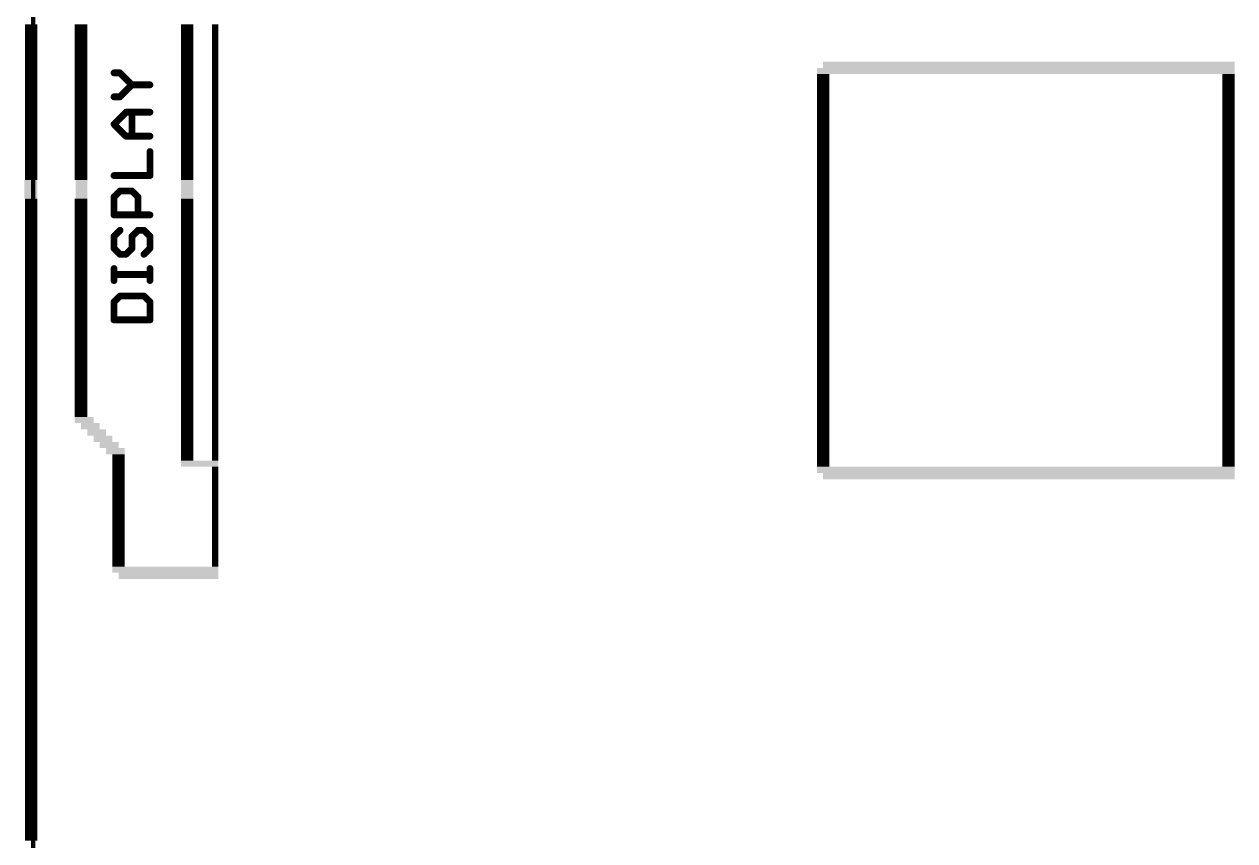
# Model space of a CAD drawing. Extents: x -29 to 79, y -27 to 74.
# Drawn here: x -6.6 to 29.34, y 24.05 to 48.31 of the extents above; entities that cross this region are included whole.
import ezdxf

# ---------------------------------------------------------------- set-up
doc = ezdxf.new("R2010")
doc.units = 0
doc.layers.add('49', color=183, linetype='CONTINUOUS')

# ---------------------------------------------------------------- blocks, each defined once
blk = doc.blocks.new('RECT')
blk.add_solid([(-0.5, -0.5), (0.5, -0.5), (-0.5, 0.5), (0.5, 0.5)])

msp = doc.modelspace()

# ---------------------------------------------------------------- linework, layer by layer
at = {"layer": '49'}
for points, const_width in [([(-6.338, 68.1452), (-6.338, 16.9752)], 0.127), ([(-3.76, 46.8608), (-3.9379, 46.8608)], 0.2032), ([(-3.4041, 46.5049), (-3.76, 46.8608)], 0.2032), ([(-3.76, 46.149), (-3.4041, 46.5049)], 0.2032), ([(-3.4041, 46.5049), (-2.8702, 46.5049)], 0.2032), ([(-3.9379, 46.149), (-3.76, 46.149)], 0.2032), ([(-3.9379, 45.3355), (-3.582, 45.6914)], 0.2032), ([(-3.582, 45.6914), (-2.8702, 45.6914)], 0.2032), ([(-3.4041, 44.9796), (-3.4041, 45.6914)], 0.2032), ([(-3.582, 44.9796), (-3.9379, 45.3355)], 0.2032), ([(-2.8702, 44.9796), (-3.582, 44.9796)], 0.2032), ([(-2.8702, 43.8102), (-2.8702, 44.522)], 0.2032), ([(-3.9379, 43.8102), (-2.8702, 43.8102)], 0.2032), ([(-3.9379, 43.1746), (-3.76, 43.3526)], 0.2032), ([(-3.9379, 42.6408), (-3.9379, 43.1746)], 0.2032), ([(-3.76, 43.3526), (-3.4041, 43.3526)], 0.2032), ([(-3.4041, 43.3526), (-3.2261, 43.1746)], 0.2032), ([(-3.2261, 43.1746), (-3.2261, 42.6408)], 0.2032), ([(-2.8702, 42.6408), (-3.9379, 42.6408)], 0.2032), ([(-3.76, 42.1832), (-3.9379, 42.0053)], 0.2032), ([(-3.9379, 42.0053), (-3.9379, 41.6493)], 0.2032), ([(-3.4041, 42.0053), (-3.2261, 42.1832)], 0.2032), ([(-3.4041, 41.6493), (-3.4041, 42.0053)], 0.2032), ([(-3.2261, 42.1832), (-3.0482, 42.1832)], 0.2032), ([(-3.0482, 42.1832), (-2.8702, 42.0053)], 0.2032), ([(-2.8702, 42.0053), (-2.8702, 41.6493)], 0.2032), ([(-3.9379, 41.6493), (-3.76, 41.4714)], 0.2032), ([(-3.582, 41.4714), (-3.4041, 41.6493)], 0.2032), ([(-2.8702, 41.6493), (-3.0482, 41.4714)], 0.2032), ([(-3.76, 41.4714), (-3.582, 41.4714)], 0.2032), ([(-3.9379, 40.6918), (-3.9379, 41.0477)], 0.2032), ([(-2.8702, 40.6918), (-2.8702, 41.0477)], 0.2032), ([(-2.8702, 40.8697), (-3.9379, 40.8697)], 0.2032), ([(-3.76, 40.2342), (-3.9379, 40.0563)], 0.2032), ([(-3.0482, 40.2342), (-3.76, 40.2342)], 0.2032), ([(-2.8702, 40.0563), (-3.0482, 40.2342)], 0.2032), ([(-3.9379, 40.0563), (-3.9379, 39.5224)], 0.2032), ([(-2.8702, 39.5224), (-2.8702, 40.0563)], 0.2032), ([(-3.9379, 39.5224), (-2.8702, 39.5224)], 0.2032)]:
    msp.add_lwpolyline(points, dxfattribs=dict(at, const_width=const_width))
at = {"layer": '49', "const_width": 0.1016}
for points in [[(-3.9379, 46.9116, 1), (-3.9379, 46.81)], [(-3.724, 46.8967, 1), (-3.7959, 46.8249)], [(-3.76, 46.81, 1), (-3.76, 46.9116)], [(-3.4041, 46.5557, 1), (-3.4041, 46.4541)], [(-3.3681, 46.469, 1), (-3.44, 46.5408)], [(-3.44, 46.469, 1), (-3.3681, 46.5408)], [(-2.8702, 46.4541, 1), (-2.8702, 46.5557)], [(-3.9379, 46.1998, 1), (-3.9379, 46.0982)], [(-3.7959, 46.1849, 1), (-3.724, 46.1131)], [(-3.76, 46.0982, 1), (-3.76, 46.1998)], [(-3.582, 45.7422, 1), (-3.582, 45.6406)], [(-3.5461, 45.6555, 1), (-3.6179, 45.7273)], [(-3.3533, 45.6914, 1), (-3.4549, 45.6914)], [(-2.8702, 45.6406, 1), (-2.8702, 45.7422)], [(-3.902, 45.3714, 1), (-3.9738, 45.2996)], [(-3.9738, 45.3714, 1), (-3.902, 45.2996)], [(-3.582, 45.0304, 1), (-3.582, 44.9288)], [(-3.6179, 44.9437, 1), (-3.5461, 45.0155)], [(-3.4549, 44.9796, 1), (-3.3533, 44.9796)], [(-2.8702, 44.9288, 1), (-2.8702, 45.0304)], [(-2.8194, 44.522, 1), (-2.921, 44.522)], [(-3.9379, 43.861, 1), (-3.9379, 43.7594)], [(-2.921, 43.8102, 1), (-2.8194, 43.8102)], [(-2.8702, 43.7594, 1), (-2.8702, 43.861)], [(-3.8871, 43.1746, 1), (-3.9887, 43.1746)], [(-3.9738, 43.2106, 1), (-3.902, 43.1387)], [(-3.76, 43.4034, 1), (-3.76, 43.3018)], [(-3.724, 43.3167, 1), (-3.7959, 43.3885)], [(-3.3681, 43.3885, 1), (-3.44, 43.3167)], [(-3.4041, 43.3018, 1), (-3.4041, 43.4034)], [(-3.1753, 43.1746, 1), (-3.2769, 43.1746)], [(-3.262, 43.1387, 1), (-3.1902, 43.2106)], [(-3.9379, 42.6916, 1), (-3.9379, 42.59)], [(-3.9887, 42.6408, 1), (-3.8871, 42.6408)], [(-3.2769, 42.6408, 1), (-3.1753, 42.6408)], [(-2.8702, 42.59, 1), (-2.8702, 42.6916)], [(-3.8871, 42.0053, 1), (-3.9887, 42.0053)], [(-3.9738, 42.0412, 1), (-3.902, 41.9693)], [(-3.724, 42.1473, 1), (-3.7959, 42.2191)], [(-3.3533, 42.0053, 1), (-3.4549, 42.0053)], [(-3.44, 42.0412, 1), (-3.3681, 41.9693)], [(-3.2261, 42.234, 1), (-3.2261, 42.1324)], [(-3.1902, 42.1473, 1), (-3.262, 42.2191)], [(-3.0122, 42.2191, 1), (-3.0841, 42.1473)], [(-3.0482, 42.1324, 1), (-3.0482, 42.234)], [(-2.8194, 42.0053, 1), (-2.921, 42.0053)], [(-2.9061, 41.9693, 1), (-2.8343, 42.0412)], [(-3.902, 41.6853, 1), (-3.9738, 41.6134)], [(-3.9887, 41.6493, 1), (-3.8871, 41.6493)], [(-3.4549, 41.6493, 1), (-3.3533, 41.6493)], [(-3.3681, 41.6134, 1), (-3.44, 41.6853)], [(-2.921, 41.6493, 1), (-2.8194, 41.6493)], [(-2.8343, 41.6134, 1), (-2.9061, 41.6853)], [(-3.76, 41.5222, 1), (-3.76, 41.4206)], [(-3.7959, 41.4355, 1), (-3.724, 41.5073)], [(-3.6179, 41.5073, 1), (-3.5461, 41.4355)], [(-3.582, 41.4206, 1), (-3.582, 41.5222)], [(-3.0841, 41.5073, 1), (-3.0122, 41.4355)], [(-3.8871, 41.0477, 1), (-3.9887, 41.0477)], [(-2.8194, 41.0477, 1), (-2.921, 41.0477)], [(-3.9379, 40.9205, 1), (-3.9379, 40.8189)], [(-3.9887, 40.6918, 1), (-3.8871, 40.6918)], [(-2.921, 40.6918, 1), (-2.8194, 40.6918)], [(-2.8702, 40.8189, 1), (-2.8702, 40.9205)], [(-3.76, 40.285, 1), (-3.76, 40.1834)], [(-3.724, 40.1983, 1), (-3.7959, 40.2701)], [(-3.0122, 40.2701, 1), (-3.0841, 40.1983)], [(-3.0482, 40.1834, 1), (-3.0482, 40.285)], [(-3.8871, 40.0563, 1), (-3.9887, 40.0563)], [(-3.9738, 40.0922, 1), (-3.902, 40.0203)], [(-2.8194, 40.0563, 1), (-2.921, 40.0563)], [(-2.9061, 40.0203, 1), (-2.8343, 40.0922)], [(-3.9379, 39.5732, 1), (-3.9379, 39.4716)], [(-3.9887, 39.5224, 1), (-3.8871, 39.5224)], [(-2.921, 39.5224, 1), (-2.8194, 39.5224)], [(-2.8702, 39.4716, 1), (-2.8702, 39.5732)]]:
    msp.add_lwpolyline(points, format="xyb", dxfattribs=at)

# ---------------------------------------------------------------- block references
at = {"layer": '49'}
for p, xscale, yscale in [((-6.397, 48.2133), 0.3708, 0.1854), ((-4.9162, 48.2133), 0.3708, 0.1854), ((-1.7678, 48.2133), 0.3683, 0.1854), ((-0.9347, 48.2133), 0.1854, 0.1854), ((-6.397, 48.028), 0.3708, 0.1852), ((-6.397, 47.8428), 0.3708, 0.1852), ((-4.9162, 48.028), 0.3708, 0.1852), ((-4.9162, 47.8428), 0.3708, 0.1852), ((-1.7678, 48.028), 0.3683, 0.1852), ((-1.7678, 47.8428), 0.3683, 0.1852), ((-0.9347, 48.028), 0.1854, 0.1852), ((-0.9347, 47.8428), 0.1854, 0.1852), ((-6.397, 47.6578), 0.3708, 0.1849), ((-6.397, 47.4727), 0.3708, 0.1852), ((-4.9162, 47.6578), 0.3708, 0.1849), ((-4.9162, 47.4727), 0.3708, 0.1852), ((-1.7678, 47.6578), 0.3683, 0.1849), ((-1.7678, 47.4727), 0.3683, 0.1852), ((-0.9347, 47.6578), 0.1854, 0.1849), ((-0.9347, 47.4727), 0.1854, 0.1852), ((-6.397, 47.2876), 0.3708, 0.1852), ((-6.397, 47.1024), 0.3708, 0.1852), ((-4.9162, 47.2876), 0.3708, 0.1852), ((-4.9162, 47.1024), 0.3708, 0.1852), ((-1.7678, 47.2876), 0.3683, 0.1852), ((-1.7678, 47.1024), 0.3683, 0.1852), ((-0.9347, 47.2876), 0.1854, 0.1852), ((-0.9347, 47.1024), 0.1854, 0.1852), ((23.2296, 47.1024), 12.2225, 0.1852), ((-6.397, 46.9172), 0.3708, 0.1852), ((-6.397, 46.7321), 0.3708, 0.1852), ((-4.9162, 46.9172), 0.3708, 0.1852), ((-4.9162, 46.7321), 0.3708, 0.1852), ((-1.7678, 46.9172), 0.3683, 0.1852), ((-1.7678, 46.7321), 0.3683, 0.1852), ((-0.9347, 46.9172), 0.1854, 0.1852), ((-0.9347, 46.7321), 0.1854, 0.1852), ((17.1183, 46.7321), 0.3708, 0.1852), ((23.1369, 46.9172), 12.4079, 0.1852), ((29.1554, 46.7321), 0.3708, 0.1852), ((-6.397, 46.5469), 0.3708, 0.1852), ((-6.397, 46.3617), 0.3708, 0.1852), ((-4.9162, 46.5469), 0.3708, 0.1852), ((-4.9162, 46.3617), 0.3708, 0.1852), ((-1.7678, 46.5469), 0.3683, 0.1852), ((-1.7678, 46.3617), 0.3683, 0.1852), ((-0.9347, 46.5469), 0.1854, 0.1852), ((-0.9347, 46.3617), 0.1854, 0.1852), ((17.1183, 46.5469), 0.3708, 0.1852), ((17.1183, 46.3617), 0.3708, 0.1852), ((29.1554, 46.5469), 0.3708, 0.1852), ((29.1554, 46.3617), 0.3708, 0.1852), ((-6.397, 46.1766), 0.3708, 0.1852), ((-6.397, 45.9913), 0.3708, 0.1854), ((-4.9162, 46.1766), 0.3708, 0.1852), ((-4.9162, 45.9913), 0.3708, 0.1854), ((-1.7678, 46.1766), 0.3683, 0.1852), ((-1.7678, 45.9913), 0.3683, 0.1854), ((-0.9347, 46.1766), 0.1854, 0.1852), ((-0.9347, 45.9913), 0.1854, 0.1854), ((17.1183, 46.1766), 0.3708, 0.1852), ((17.1183, 45.9913), 0.3708, 0.1854), ((29.1554, 46.1766), 0.3708, 0.1852), ((29.1554, 45.9913), 0.3708, 0.1854), ((-6.397, 45.806), 0.3708, 0.1852), ((-6.397, 45.6209), 0.3708, 0.1849), ((-4.9162, 45.806), 0.3708, 0.1852), ((-4.9162, 45.6209), 0.3708, 0.1849), ((-1.7678, 45.806), 0.3683, 0.1852), ((-1.7678, 45.6209), 0.3683, 0.1849), ((-0.9347, 45.806), 0.1854, 0.1852), ((-0.9347, 45.6209), 0.1854, 0.1849), ((17.1183, 45.806), 0.3708, 0.1852), ((17.1183, 45.6209), 0.3708, 0.1849), ((29.1554, 45.806), 0.3708, 0.1852), ((29.1554, 45.6209), 0.3708, 0.1849), ((-6.397, 45.4359), 0.3708, 0.1852), ((-6.397, 45.2507), 0.3708, 0.1852), ((-4.9162, 45.4359), 0.3708, 0.1852), ((-4.9162, 45.2507), 0.3708, 0.1852), ((-1.7678, 45.4359), 0.3683, 0.1852), ((-1.7678, 45.2507), 0.3683, 0.1852), ((-0.9347, 45.4359), 0.1854, 0.1852), ((-0.9347, 45.2507), 0.1854, 0.1852), ((17.1183, 45.4359), 0.3708, 0.1852), ((17.1183, 45.2507), 0.3708, 0.1852), ((29.1554, 45.4359), 0.3708, 0.1852), ((29.1554, 45.2507), 0.3708, 0.1852), ((-6.397, 45.0656), 0.3708, 0.1852), ((-6.397, 44.8804), 0.3708, 0.1852), ((-4.9162, 45.0656), 0.3708, 0.1852), ((-4.9162, 44.8804), 0.3708, 0.1852), ((-1.7678, 45.0656), 0.3683, 0.1852), ((-1.7678, 44.8804), 0.3683, 0.1852), ((-0.9347, 45.0656), 0.1854, 0.1852), ((-0.9347, 44.8804), 0.1854, 0.1852), ((17.1183, 45.0656), 0.3708, 0.1852), ((17.1183, 44.8804), 0.3708, 0.1852), ((29.1554, 45.0656), 0.3708, 0.1852), ((29.1554, 44.8804), 0.3708, 0.1852), ((-6.397, 44.6952), 0.3708, 0.1852), ((-6.397, 44.5101), 0.3708, 0.1852), ((-4.9162, 44.6952), 0.3708, 0.1852), ((-4.9162, 44.5101), 0.3708, 0.1852), ((-1.7678, 44.6952), 0.3683, 0.1852), ((-1.7678, 44.5101), 0.3683, 0.1852), ((-0.9347, 44.6952), 0.1854, 0.1852), ((-0.9347, 44.5101), 0.1854, 0.1852), ((17.1183, 44.6952), 0.3708, 0.1852), ((17.1183, 44.5101), 0.3708, 0.1852), ((29.1554, 44.6952), 0.3708, 0.1852), ((29.1554, 44.5101), 0.3708, 0.1852), ((-6.397, 44.3249), 0.3708, 0.1852), ((-6.397, 44.1397), 0.3708, 0.1852), ((-4.9162, 44.3249), 0.3708, 0.1852), ((-4.9162, 44.1397), 0.3708, 0.1852), ((-1.7678, 44.3249), 0.3683, 0.1852), ((-1.7678, 44.1397), 0.3683, 0.1852), ((-0.9347, 44.3249), 0.1854, 0.1852), ((-0.9347, 44.1397), 0.1854, 0.1852), ((17.1183, 44.3249), 0.3708, 0.1852), ((17.1183, 44.1397), 0.3708, 0.1852), ((29.1554, 44.3249), 0.3708, 0.1852), ((29.1554, 44.1397), 0.3708, 0.1852), ((-6.397, 43.9544), 0.3708, 0.1854), ((-6.397, 43.7692), 0.3708, 0.1852), ((-4.9162, 43.9544), 0.3708, 0.1854), ((-4.9162, 43.7692), 0.3708, 0.1852), ((-1.7678, 43.9544), 0.3683, 0.1854), ((-1.7678, 43.7692), 0.3683, 0.1852), ((-0.9347, 43.9544), 0.1854, 0.1854), ((-0.9347, 43.7692), 0.1854, 0.1852), ((17.1183, 43.9544), 0.3708, 0.1854), ((17.1183, 43.7692), 0.3708, 0.1852), ((29.1554, 43.9544), 0.3708, 0.1854), ((29.1554, 43.7692), 0.3708, 0.1852), ((-6.4078, 43.4029), 0.3924, 0.5474), ((-4.9054, 43.3394), 0.3492, 0.6744), ((-1.7678, 43.4029), 0.3683, 0.5474), ((-0.9347, 43.584), 0.1854, 0.1852), ((17.1183, 43.584), 0.3708, 0.1852), ((29.1554, 43.584), 0.3708, 0.1852), ((-0.9347, 43.3989), 0.1854, 0.1849), ((-0.9347, 43.2139), 0.1854, 0.1852), ((17.1183, 43.3989), 0.3708, 0.1849), ((17.1183, 43.2139), 0.3708, 0.1852), ((29.1554, 43.3989), 0.3708, 0.1849), ((29.1554, 43.2139), 0.3708, 0.1852), ((-6.397, 43.0287), 0.3708, 0.1852), ((-6.397, 42.8436), 0.3708, 0.1852), ((-4.9162, 43.0287), 0.3708, 0.1852), ((-4.9162, 42.8436), 0.3708, 0.1852), ((-1.7678, 43.0287), 0.3683, 0.1852), ((-1.7678, 42.8436), 0.3683, 0.1852), ((-0.9347, 43.0287), 0.1854, 0.1852), ((-0.9347, 42.8436), 0.1854, 0.1852), ((17.1183, 43.0287), 0.3708, 0.1852), ((17.1183, 42.8436), 0.3708, 0.1852), ((29.1554, 43.0287), 0.3708, 0.1852), ((29.1554, 42.8436), 0.3708, 0.1852), ((-6.397, 42.6584), 0.3708, 0.1852), ((-6.397, 42.4732), 0.3708, 0.1852), ((-4.9162, 42.6584), 0.3708, 0.1852), ((-4.9162, 42.4732), 0.3708, 0.1852), ((-1.7678, 42.6584), 0.3683, 0.1852), ((-1.7678, 42.4732), 0.3683, 0.1852), ((-0.9347, 42.6584), 0.1854, 0.1852), ((-0.9347, 42.4732), 0.1854, 0.1852), ((17.1183, 42.6584), 0.3708, 0.1852), ((17.1183, 42.4732), 0.3708, 0.1852), ((29.1554, 42.6584), 0.3708, 0.1852), ((29.1554, 42.4732), 0.3708, 0.1852), ((-6.397, 42.2881), 0.3708, 0.1852), ((-6.397, 42.1029), 0.3708, 0.1852), ((-4.9162, 42.2881), 0.3708, 0.1852), ((-4.9162, 42.1029), 0.3708, 0.1852), ((-1.7678, 42.2881), 0.3683, 0.1852), ((-1.7678, 42.1029), 0.3683, 0.1852), ((-0.9347, 42.2881), 0.1854, 0.1852), ((-0.9347, 42.1029), 0.1854, 0.1852), ((17.1183, 42.2881), 0.3708, 0.1852), ((17.1183, 42.1029), 0.3708, 0.1852), ((29.1554, 42.2881), 0.3708, 0.1852), ((29.1554, 42.1029), 0.3708, 0.1852), ((-6.397, 41.9177), 0.3708, 0.1852), ((-6.397, 41.7325), 0.3708, 0.1854), ((-4.9162, 41.9177), 0.3708, 0.1852), ((-4.9162, 41.7325), 0.3708, 0.1854), ((-1.7678, 41.9177), 0.3683, 0.1852), ((-1.7678, 41.7325), 0.3683, 0.1854), ((-0.9347, 41.9177), 0.1854, 0.1852), ((-0.9347, 41.7325), 0.1854, 0.1854), ((17.1183, 41.9177), 0.3708, 0.1852), ((17.1183, 41.7325), 0.3708, 0.1854), ((29.1554, 41.9177), 0.3708, 0.1852), ((29.1554, 41.7325), 0.3708, 0.1854), ((-6.397, 41.5472), 0.3708, 0.1852), ((-6.397, 41.362), 0.3708, 0.1852), ((-4.9162, 41.5472), 0.3708, 0.1852), ((-4.9162, 41.362), 0.3708, 0.1852), ((-1.7678, 41.5472), 0.3683, 0.1852), ((-1.7678, 41.362), 0.3683, 0.1852), ((-0.9347, 41.5472), 0.1854, 0.1852), ((-0.9347, 41.362), 0.1854, 0.1852), ((17.1183, 41.5472), 0.3708, 0.1852), ((17.1183, 41.362), 0.3708, 0.1852), ((29.1554, 41.5472), 0.3708, 0.1852), ((29.1554, 41.362), 0.3708, 0.1852), ((-6.397, 41.177), 0.3708, 0.1849), ((-6.397, 40.9919), 0.3708, 0.1852), ((-4.9162, 41.177), 0.3708, 0.1849), ((-4.9162, 40.9919), 0.3708, 0.1852), ((-1.7678, 41.177), 0.3683, 0.1849), ((-1.7678, 40.9919), 0.3683, 0.1852), ((-0.9347, 41.177), 0.1854, 0.1849), ((-0.9347, 40.9919), 0.1854, 0.1852), ((17.1183, 41.177), 0.3708, 0.1849), ((17.1183, 40.9919), 0.3708, 0.1852), ((29.1554, 41.177), 0.3708, 0.1849), ((29.1554, 40.9919), 0.3708, 0.1852), ((-6.397, 40.8068), 0.3708, 0.1852), ((-6.397, 40.6216), 0.3708, 0.1852), ((-4.9162, 40.8068), 0.3708, 0.1852), ((-4.9162, 40.6216), 0.3708, 0.1852), ((-1.7678, 40.8068), 0.3683, 0.1852), ((-1.7678, 40.6216), 0.3683, 0.1852), ((-0.9347, 40.8068), 0.1854, 0.1852), ((-0.9347, 40.6216), 0.1854, 0.1852), ((17.1183, 40.8068), 0.3708, 0.1852), ((17.1183, 40.6216), 0.3708, 0.1852), ((29.1554, 40.8068), 0.3708, 0.1852), ((29.1554, 40.6216), 0.3708, 0.1852), ((-6.397, 40.4364), 0.3708, 0.1852), ((-6.397, 40.2512), 0.3708, 0.1852), ((-4.9162, 40.4364), 0.3708, 0.1852), ((-4.9162, 40.2512), 0.3708, 0.1852), ((-1.7678, 40.4364), 0.3683, 0.1852), ((-1.7678, 40.2512), 0.3683, 0.1852), ((-0.9347, 40.4364), 0.1854, 0.1852), ((-0.9347, 40.2512), 0.1854, 0.1852), ((17.1183, 40.4364), 0.3708, 0.1852), ((17.1183, 40.2512), 0.3708, 0.1852), ((29.1554, 40.4364), 0.3708, 0.1852), ((29.1554, 40.2512), 0.3708, 0.1852), ((-6.397, 40.0661), 0.3708, 0.1852), ((-6.397, 39.8809), 0.3708, 0.1852), ((-4.9162, 40.0661), 0.3708, 0.1852), ((-4.9162, 39.8809), 0.3708, 0.1852), ((-1.7678, 40.0661), 0.3683, 0.1852), ((-1.7678, 39.8809), 0.3683, 0.1852), ((-0.9347, 40.0661), 0.1854, 0.1852), ((-0.9347, 39.8809), 0.1854, 0.1852), ((17.1183, 40.0661), 0.3708, 0.1852), ((17.1183, 39.8809), 0.3708, 0.1852), ((29.1554, 40.0661), 0.3708, 0.1852), ((29.1554, 39.8809), 0.3708, 0.1852), ((-6.397, 39.6958), 0.3708, 0.1852), ((-6.397, 39.5105), 0.3708, 0.1854), ((-4.9162, 39.6958), 0.3708, 0.1852), ((-4.9162, 39.5105), 0.3708, 0.1854), ((-1.7678, 39.6958), 0.3683, 0.1852), ((-1.7678, 39.5105), 0.3683, 0.1854), ((-0.9347, 39.6958), 0.1854, 0.1852), ((-0.9347, 39.5105), 0.1854, 0.1854), ((17.1183, 39.6958), 0.3708, 0.1852), ((17.1183, 39.5105), 0.3708, 0.1854), ((29.1554, 39.6958), 0.3708, 0.1852), ((29.1554, 39.5105), 0.3708, 0.1854), ((-6.397, 39.3252), 0.3708, 0.1852), ((-6.397, 39.1401), 0.3708, 0.1849), ((-4.9162, 39.3252), 0.3708, 0.1852), ((-4.9162, 39.1401), 0.3708, 0.1849), ((-1.7678, 39.3252), 0.3683, 0.1852), ((-1.7678, 39.1401), 0.3683, 0.1849), ((-0.9347, 39.3252), 0.1854, 0.1852), ((-0.9347, 39.1401), 0.1854, 0.1849), ((17.1183, 39.3252), 0.3708, 0.1852), ((17.1183, 39.1401), 0.3708, 0.1849), ((29.1554, 39.3252), 0.3708, 0.1852), ((29.1554, 39.1401), 0.3708, 0.1849), ((-6.397, 38.9551), 0.3708, 0.1852), ((-6.397, 38.7699), 0.3708, 0.1852), ((-4.9162, 38.9551), 0.3708, 0.1852), ((-4.9162, 38.7699), 0.3708, 0.1852), ((-1.7678, 38.9551), 0.3683, 0.1852), ((-1.7678, 38.7699), 0.3683, 0.1852), ((-0.9347, 38.9551), 0.1854, 0.1852), ((-0.9347, 38.7699), 0.1854, 0.1852), ((17.1183, 38.9551), 0.3708, 0.1852), ((17.1183, 38.7699), 0.3708, 0.1852), ((29.1554, 38.9551), 0.3708, 0.1852), ((29.1554, 38.7699), 0.3708, 0.1852), ((-6.397, 38.5848), 0.3708, 0.1852), ((-6.397, 38.3996), 0.3708, 0.1852), ((-4.9162, 38.5848), 0.3708, 0.1852), ((-4.9162, 38.3996), 0.3708, 0.1852), ((-1.7678, 38.5848), 0.3683, 0.1852), ((-1.7678, 38.3996), 0.3683, 0.1852), ((-0.9347, 38.5848), 0.1854, 0.1852), ((-0.9347, 38.3996), 0.1854, 0.1852), ((17.1183, 38.5848), 0.3708, 0.1852), ((17.1183, 38.3996), 0.3708, 0.1852), ((29.1554, 38.5848), 0.3708, 0.1852), ((29.1554, 38.3996), 0.3708, 0.1852), ((-6.397, 38.2144), 0.3708, 0.1852), ((-6.397, 38.0293), 0.3708, 0.1852), ((-4.9162, 38.2144), 0.3708, 0.1852), ((-4.9162, 38.0293), 0.3708, 0.1852), ((-1.7678, 38.2144), 0.3683, 0.1852), ((-1.7678, 38.0293), 0.3683, 0.1852), ((-0.9347, 38.2144), 0.1854, 0.1852), ((-0.9347, 38.0293), 0.1854, 0.1852), ((17.1183, 38.2144), 0.3708, 0.1852), ((17.1183, 38.0293), 0.3708, 0.1852), ((29.1554, 38.2144), 0.3708, 0.1852), ((29.1554, 38.0293), 0.3708, 0.1852), ((-6.397, 37.8441), 0.3708, 0.1852), ((-6.397, 37.6589), 0.3708, 0.1852), ((-4.9162, 37.8441), 0.3708, 0.1852), ((-4.9162, 37.6589), 0.3708, 0.1852), ((-1.7678, 37.8441), 0.3683, 0.1852), ((-1.7678, 37.6589), 0.3683, 0.1852), ((-0.9347, 37.8441), 0.1854, 0.1852), ((-0.9347, 37.6589), 0.1854, 0.1852), ((17.1183, 37.8441), 0.3708, 0.1852), ((17.1183, 37.6589), 0.3708, 0.1852), ((29.1554, 37.8441), 0.3708, 0.1852), ((29.1554, 37.6589), 0.3708, 0.1852), ((-6.397, 37.4738), 0.3708, 0.1852), ((-4.9162, 37.4738), 0.3708, 0.1852), ((-1.7678, 37.4738), 0.3683, 0.1852), ((-0.9347, 37.4738), 0.1854, 0.1852), ((17.1183, 37.4738), 0.3708, 0.1852), ((29.1554, 37.4738), 0.3708, 0.1852), ((-6.397, 37.2885), 0.3708, 0.1854), ((-6.397, 37.1032), 0.3708, 0.1852), ((-4.9162, 37.2885), 0.3708, 0.1854), ((-4.9162, 37.1032), 0.3708, 0.1852), ((-1.7678, 37.2885), 0.3683, 0.1854), ((-1.7678, 37.1032), 0.3683, 0.1852), ((-0.9347, 37.2885), 0.1854, 0.1854), ((-0.9347, 37.1032), 0.1854, 0.1852), ((17.1183, 37.2885), 0.3708, 0.1854), ((17.1183, 37.1032), 0.3708, 0.1852), ((29.1554, 37.2885), 0.3708, 0.1854), ((29.1554, 37.1032), 0.3708, 0.1852), ((-6.397, 36.9181), 0.3708, 0.1849), ((-6.397, 36.7331), 0.3708, 0.1852), ((-4.9162, 36.9181), 0.3708, 0.1849), ((-4.9162, 36.7331), 0.3708, 0.1852), ((-1.7678, 36.9181), 0.3683, 0.1849), ((-1.7678, 36.7331), 0.3683, 0.1852), ((-0.9347, 36.9181), 0.1854, 0.1849), ((-0.9347, 36.7331), 0.1854, 0.1852), ((17.1183, 36.9181), 0.3708, 0.1849), ((17.1183, 36.7331), 0.3708, 0.1852), ((29.1554, 36.9181), 0.3708, 0.1849), ((29.1554, 36.7331), 0.3708, 0.1852), ((-6.397, 36.5479), 0.3708, 0.1852), ((-6.397, 36.3628), 0.3708, 0.1852), ((-4.8235, 36.5479), 0.5563, 0.1852), ((-4.638, 36.3628), 0.5563, 0.1852), ((-1.7678, 36.5479), 0.3683, 0.1852), ((-1.7678, 36.3628), 0.3683, 0.1852), ((-0.9347, 36.5479), 0.1854, 0.1852), ((-0.9347, 36.3628), 0.1854, 0.1852), ((17.1183, 36.5479), 0.3708, 0.1852), ((17.1183, 36.3628), 0.3708, 0.1852), ((29.1554, 36.5479), 0.3708, 0.1852), ((29.1554, 36.3628), 0.3708, 0.1852), ((-6.397, 36.1776), 0.3708, 0.1852), ((-6.397, 35.9924), 0.3708, 0.1852), ((-4.4526, 36.1776), 0.5563, 0.1852), ((-4.2672, 35.9924), 0.5563, 0.1852), ((-1.7678, 36.1776), 0.3683, 0.1852), ((-1.7678, 35.9924), 0.3683, 0.1852), ((-0.9347, 36.1776), 0.1854, 0.1852), ((-0.9347, 35.9924), 0.1854, 0.1852), ((17.1183, 36.1776), 0.3708, 0.1852), ((17.1183, 35.9924), 0.3708, 0.1852), ((29.1554, 36.1776), 0.3708, 0.1852), ((29.1554, 35.9924), 0.3708, 0.1852), ((-6.397, 35.8073), 0.3708, 0.1852), ((-6.397, 35.6221), 0.3708, 0.1852), ((-4.0818, 35.8073), 0.5563, 0.1852), ((-3.8976, 35.6221), 0.5537, 0.1852), ((-1.7678, 35.8073), 0.3683, 0.1852), ((-1.7678, 35.6221), 0.3683, 0.1852), ((-0.9347, 35.8073), 0.1854, 0.1852), ((-0.9347, 35.6221), 0.1854, 0.1852), ((17.1183, 35.8073), 0.3708, 0.1852), ((17.1183, 35.6221), 0.3708, 0.1852), ((29.1554, 35.8073), 0.3708, 0.1852), ((29.1554, 35.6221), 0.3708, 0.1852), ((-6.397, 35.4369), 0.3708, 0.1852), ((-6.397, 35.2518), 0.3708, 0.1852), ((-3.8049, 35.4369), 0.3683, 0.1852), ((-3.8049, 35.2518), 0.3683, 0.1852), ((-1.7678, 35.4369), 0.3683, 0.1852), ((-1.397, 35.2518), 1.11, 0.1852), ((-0.9347, 35.4369), 0.1854, 0.1852), ((17.1183, 35.4369), 0.3708, 0.1852), ((17.1183, 35.2518), 0.3708, 0.1852), ((29.1554, 35.4369), 0.3708, 0.1852), ((29.1554, 35.2518), 0.3708, 0.1852), ((-6.397, 35.0665), 0.3708, 0.1854), ((-6.397, 34.8813), 0.3708, 0.1849), ((-3.8049, 35.0665), 0.3683, 0.1854), ((-3.8049, 34.8813), 0.3683, 0.1849), ((-0.9347, 35.0665), 0.1854, 0.1854), ((-0.9347, 34.8813), 0.1854, 0.1849), ((23.1369, 35.0665), 12.4079, 0.1854), ((23.2296, 34.8813), 12.2225, 0.1849), ((-6.397, 34.6963), 0.3708, 0.1852), ((-6.397, 34.5111), 0.3708, 0.1852), ((-3.8049, 34.6963), 0.3683, 0.1852), ((-3.8049, 34.5111), 0.3683, 0.1852), ((-0.9347, 34.6963), 0.1854, 0.1852), ((-0.9347, 34.5111), 0.1854, 0.1852), ((-6.397, 34.3259), 0.3708, 0.1852), ((-6.397, 34.1408), 0.3708, 0.1852), ((-3.8049, 34.3259), 0.3683, 0.1852), ((-3.8049, 34.1408), 0.3683, 0.1852), ((-0.9347, 34.3259), 0.1854, 0.1852), ((-0.9347, 34.1408), 0.1854, 0.1852), ((-6.397, 33.9556), 0.3708, 0.1852), ((-6.397, 33.7704), 0.3708, 0.1852), ((-3.8049, 33.9556), 0.3683, 0.1852), ((-3.8049, 33.7704), 0.3683, 0.1852), ((-0.9347, 33.9556), 0.1854, 0.1852), ((-0.9347, 33.7704), 0.1854, 0.1852), ((-6.397, 33.5853), 0.3708, 0.1852), ((-6.397, 33.4001), 0.3708, 0.1852), ((-3.8049, 33.5853), 0.3683, 0.1852), ((-3.8049, 33.4001), 0.3683, 0.1852), ((-0.9347, 33.5853), 0.1854, 0.1852), ((-0.9347, 33.4001), 0.1854, 0.1852), ((-6.397, 33.2149), 0.3708, 0.1852), ((-6.397, 33.0298), 0.3708, 0.1852), ((-3.8049, 33.2149), 0.3683, 0.1852), ((-3.8049, 33.0298), 0.3683, 0.1852), ((-0.9347, 33.2149), 0.1854, 0.1852), ((-0.9347, 33.0298), 0.1854, 0.1852), ((-6.397, 32.8445), 0.3708, 0.1854), ((-6.397, 32.6593), 0.3708, 0.1849), ((-3.8049, 32.8445), 0.3683, 0.1854), ((-3.8049, 32.6593), 0.3683, 0.1849), ((-0.9347, 32.8445), 0.1854, 0.1854), ((-0.9347, 32.6593), 0.1854, 0.1849), ((-6.397, 32.4743), 0.3708, 0.1852), ((-6.397, 32.2891), 0.3708, 0.1852), ((-3.8049, 32.4743), 0.3683, 0.1852), ((-3.8049, 32.2891), 0.3683, 0.1852), ((-0.9347, 32.4743), 0.1854, 0.1852), ((-0.9347, 32.2891), 0.1854, 0.1852), ((-6.397, 32.1039), 0.3708, 0.1852), ((-6.397, 31.9188), 0.3708, 0.1852), ((-2.4155, 32.1039), 3.1471, 0.1852), ((-2.3228, 31.9188), 2.9616, 0.1852), ((-6.397, 31.7336), 0.3708, 0.1852), ((-6.397, 31.5485), 0.3708, 0.1852), ((-6.397, 31.3633), 0.3708, 0.1852), ((-6.397, 31.1781), 0.3708, 0.1852), ((-6.397, 30.993), 0.3708, 0.1852), ((-6.397, 30.8078), 0.3708, 0.1852), ((-6.397, 30.6225), 0.3708, 0.1854), ((-6.397, 30.4373), 0.3708, 0.1849), ((-6.397, 30.2523), 0.3708, 0.1852), ((-6.397, 30.0671), 0.3708, 0.1852), ((-6.397, 29.882), 0.3708, 0.1852), ((-6.397, 29.6968), 0.3708, 0.1852), ((-6.397, 29.5116), 0.3708, 0.1852), ((-6.397, 29.3265), 0.3708, 0.1852), ((-6.397, 29.1413), 0.3708, 0.1852), ((-6.397, 28.9561), 0.3708, 0.1852), ((-6.397, 28.771), 0.3708, 0.1852), ((-6.397, 28.5858), 0.3708, 0.1852), ((-6.397, 28.4006), 0.3708, 0.1852), ((-6.397, 28.2155), 0.3708, 0.1852), ((-6.397, 28.0303), 0.3708, 0.1852), ((-6.397, 27.8451), 0.3708, 0.1852), ((-6.397, 27.66), 0.3708, 0.1852), ((-6.397, 27.4748), 0.3708, 0.1852), ((-6.397, 27.2896), 0.3708, 0.1852), ((-6.397, 27.1045), 0.3708, 0.1852), ((-6.397, 26.9193), 0.3708, 0.1852), ((-6.397, 26.7341), 0.3708, 0.1852), ((-6.397, 26.549), 0.3708, 0.1852), ((-6.397, 26.3637), 0.3708, 0.1854), ((-6.397, 26.1785), 0.3708, 0.1849), ((-6.397, 25.9935), 0.3708, 0.1852), ((-6.397, 25.8083), 0.3708, 0.1852), ((-6.397, 25.6231), 0.3708, 0.1852), ((-6.397, 25.438), 0.3708, 0.1852), ((-6.397, 25.2528), 0.3708, 0.1852), ((-6.397, 25.0676), 0.3708, 0.1852), ((-6.397, 24.8825), 0.3708, 0.1852), ((-6.397, 24.6973), 0.3708, 0.1852), ((-6.397, 24.5121), 0.3708, 0.1852), ((-6.397, 24.327), 0.3708, 0.1852), ((-6.397, 24.1417), 0.3708, 0.1854)]:
    msp.add_blockref('RECT', p, dxfattribs=dict(at, xscale=xscale, yscale=yscale))

doc.saveas('drawing.dxf')
